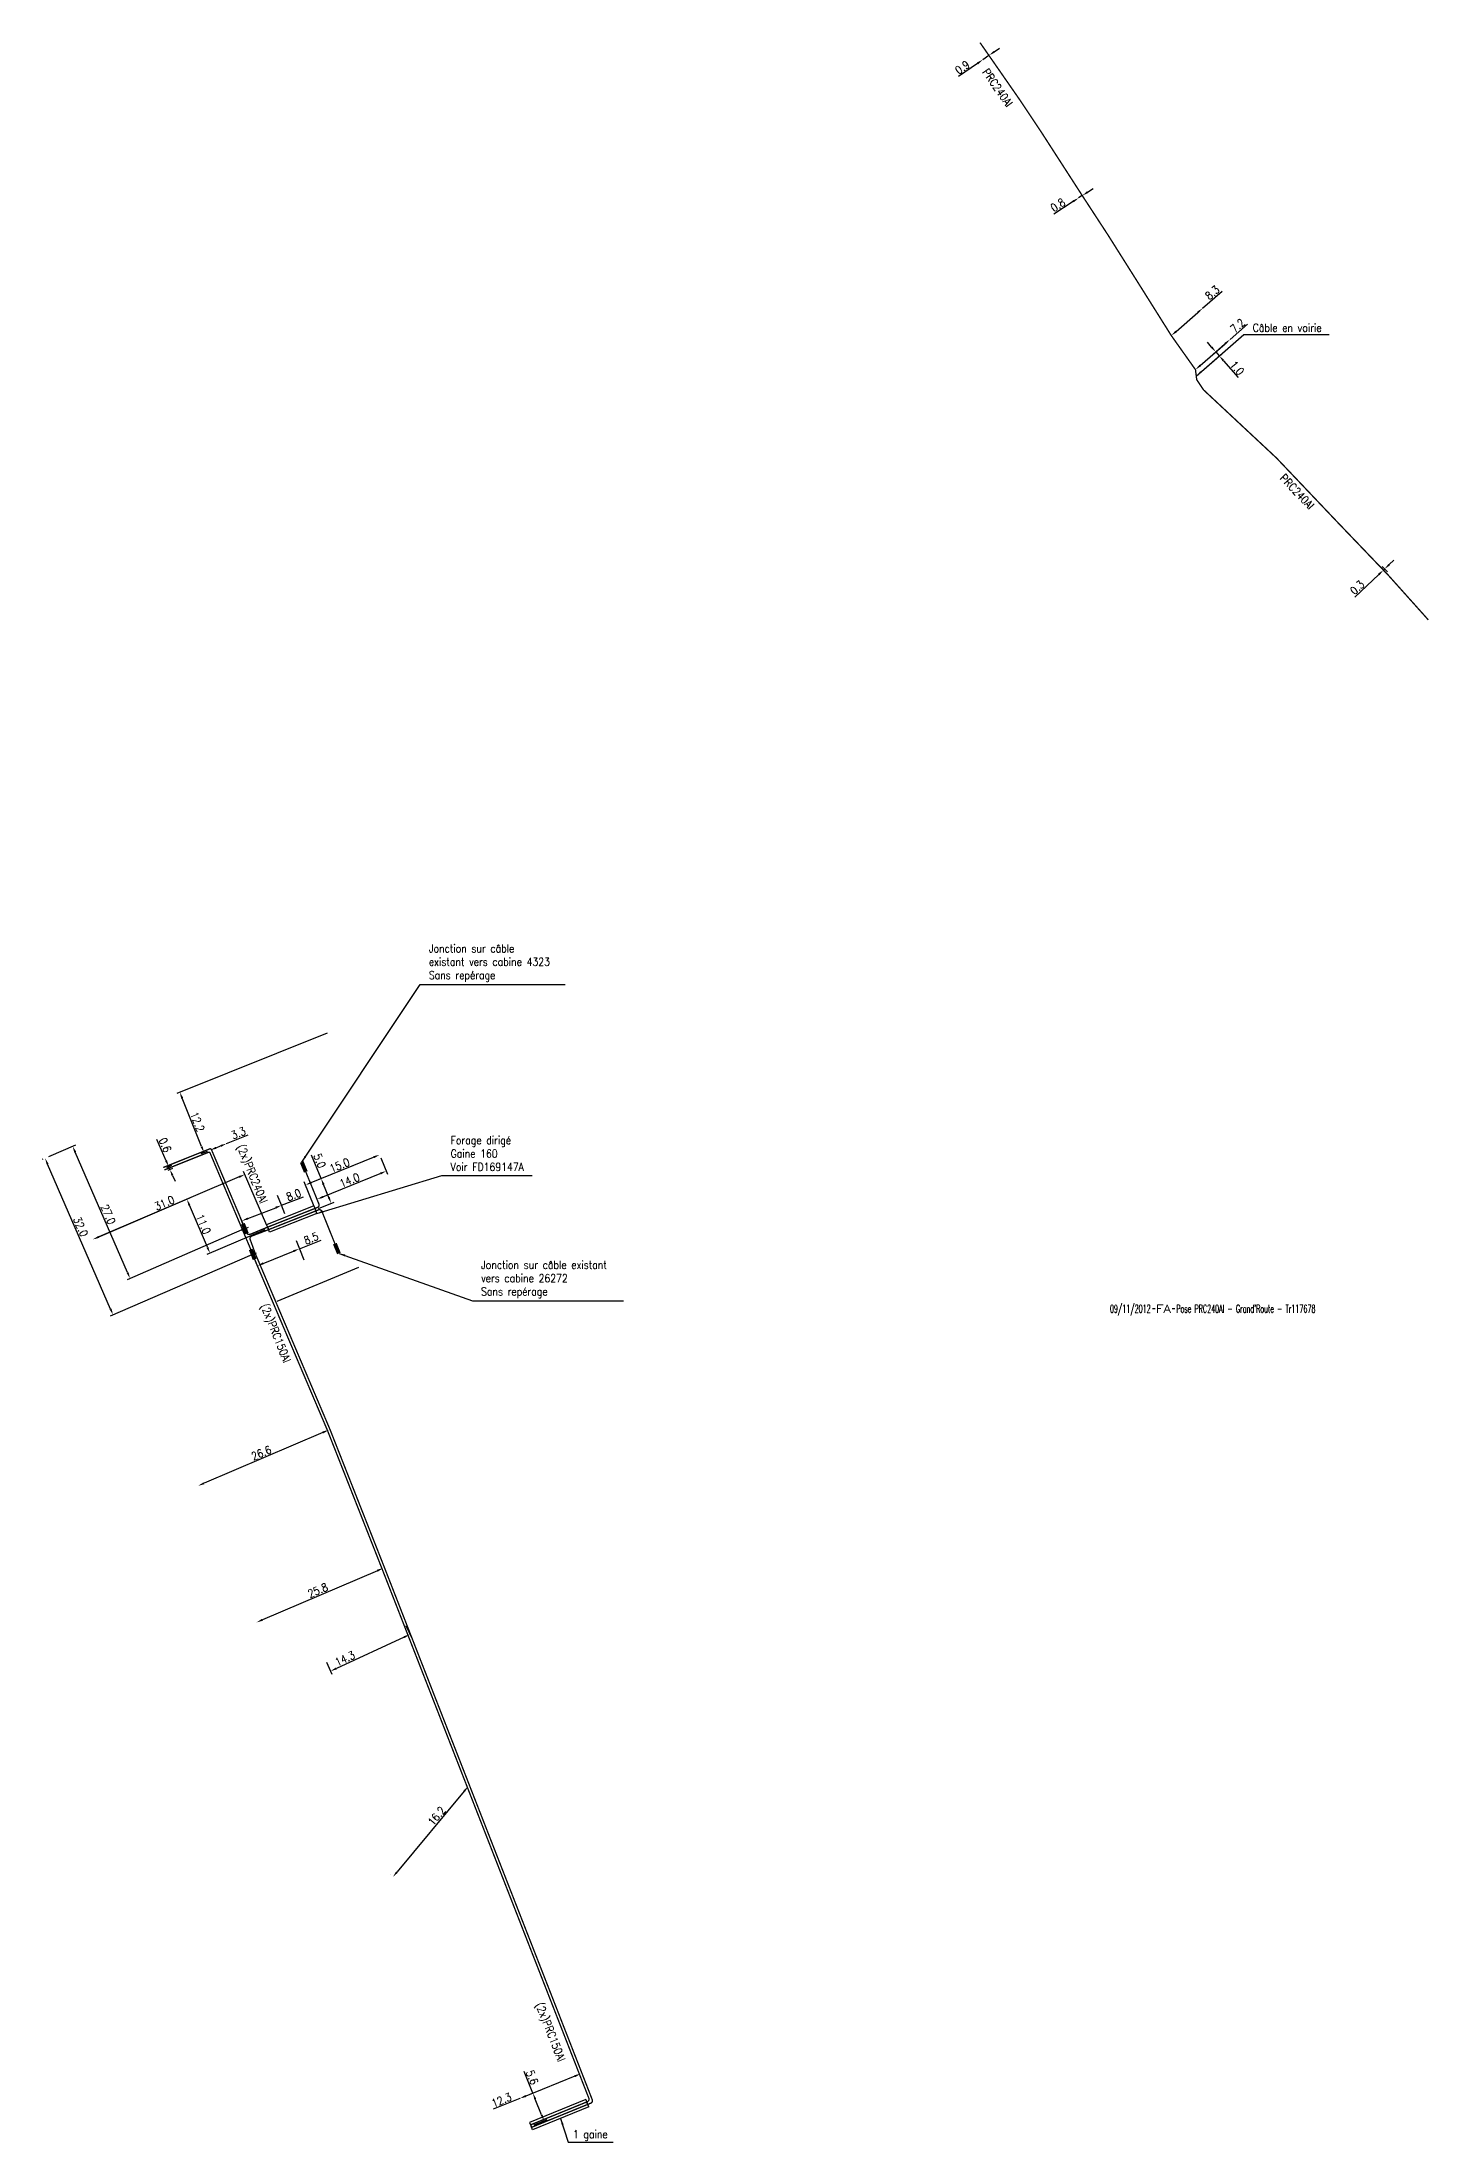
# Model space of a CAD drawing. Header units: millimetres. Extents: x 169000 to 170000, y 147209 to 148000.
# Drawn here: x 169740.3 to 170000.1, y 147606.5 to 148000.1 of the extents above; entities that cross this region are included whole.
import ezdxf
from ezdxf.enums import TextEntityAlignment as Align

# ---------------------------------------------------------------- set-up
doc = ezdxf.new("R2010")
doc.units = ezdxf.units.MM
doc.header["$PDMODE"] = 34
doc.linetypes.add('CENTER', pattern=[50.8, 31.75, -6.35, 6.35, -6.35])
doc.layers.get('0').update_dxf_attribs({"linetype": 'CONTINUOUS'})
doc.layers.get('Defpoints').update_dxf_attribs({"linetype": 'CONTINUOUS'})
for name, color, linetype in [('M_120', 5, 'M_ST_13'), ('M_300', 7, 'CONTINUOUS'), ('M_400', 7, 'CONTINUOUS')]:
    doc.layers.add(name, color=color, linetype=linetype)
doc.styles.get("Standard").update_dxf_attribs({"font": 'romans.shx', "width": 0.85})
doc.linetypes.add('M_ST_13', pattern='A,5,-0.3,["oo",Standard,S=1.5,R=0,X=0,Y=-0.5],-3', length=8.3)
doc.dimstyles.get("Standard").update_dxf_attribs({"dimtxt": 1.5, "dimasz": 1.2, "dimexe": 0.625, "dimexo": 0.625, "dimgap": 0.25, "dimtad": 1, "dimdec": 1, "dimzin": 0, "dimdsep": 46, "dimtxsty": 'Standard', "dimcen": -0.5, "dimadec": 0, "dimazin": 0, "dimtfac": 1, "dimtdec": 1, "dimtmove": 0, "dimatfit": 3, "dimfxl": 1, "dimtolj": 1, "dimtzin": 0, "dimarcsym": 0})

# ---------------------------------------------------------------- blocks, each defined once
blk = doc.blocks.new('*D12')
at = {"layer": 'Defpoints', "color": 0, "linetype": 'Continuous', "ltscale": 0.05}
for p in [(169916.54, 147996.81), (169916.54, 147996.81), (169917.69, 147997.61)]:
    blk.add_point(p, dxfattribs=at)
at = {"layer": 'M_120', "color": 0, "linetype": 'Continuous', "lineweight": -2, "ltscale": 0.05}
for p, q in [((169918.67, 147998.3), (169919.65, 147998.98)), ((169915.56, 147996.12), (169912.02, 147993.65)), ((169917.69, 147997.61), (169916.54, 147996.81))]:
    blk.add_line(p, q, dxfattribs=at)
at = {"layer": 'M_120', "color": 0, "linetype": 'Continuous', "ltscale": 0.05}
for points in [[(169915.44, 147996.28), (169915.67, 147995.95), (169916.54, 147996.81)], [(169918.55, 147998.46), (169918.78, 147998.13), (169917.69, 147997.61)]]:
    blk.add_solid(points, dxfattribs=at)
at = {"layer": 'M_120', "color": 0, "linetype": 'Continuous', "ltscale": 0.05, "insert": (169912.72, 147995.36), "char_height": 1.5, "attachment_point": 5, "rotation": 34.9779}
blk.add_mtext('\\A1;0.9', dxfattribs=at)
blk = doc.blocks.new('*D13')
at = {"layer": 'Defpoints', "color": 0, "linetype": 'Continuous'}
for p in [(169934.5, 147970.9), (169934.5, 147970.9), (169935.18, 147971.33)]:
    blk.add_point(p, dxfattribs=at)
at = {"layer": 'M_120', "color": 0, "linetype": 'Continuous', "lineweight": -2}
for p, q in [((169936.18, 147971.99), (169937.19, 147972.64)), ((169933.5, 147970.25), (169929.83, 147967.87)), ((169935.18, 147971.33), (169934.5, 147970.9))]:
    blk.add_line(p, q, dxfattribs=at)
at = {"layer": 'M_120', "color": 0, "linetype": 'Continuous'}
for points in [[(169936.07, 147972.15), (169936.29, 147971.82), (169935.18, 147971.33)], [(169933.39, 147970.42), (169933.61, 147970.08), (169934.5, 147970.9)]]:
    blk.add_solid(points, dxfattribs=at)
at = {"layer": 'M_120', "color": 0, "linetype": 'Continuous', "insert": (169930.62, 147969.57), "char_height": 1.5, "attachment_point": 5, "rotation": 32.9131}
blk.add_mtext('\\A1;0.8', dxfattribs=at)
blk = doc.blocks.new('*D14')
at = {"layer": 'Defpoints', "color": 0, "linetype": 'Continuous'}
for p in [(169962.86, 147944.37), (169962.86, 147944.37), (169956.38, 147938.71)]:
    blk.add_point(p, dxfattribs=at)
at = {"layer": 'M_120', "color": 0, "linetype": 'Continuous', "lineweight": -2}
for p, q in [((169962.86, 147944.37), (169966.15, 147947.25)), ((169963.27, 147943.9), (169963.27, 147943.9)), ((169957.28, 147939.5), (169961.95, 147943.58))]:
    blk.add_line(p, q, dxfattribs=at)
at = {"layer": 'M_120', "color": 0, "linetype": 'Continuous'}
for points in [[(169961.82, 147943.73), (169962.08, 147943.43), (169962.86, 147944.37)], [(169957.15, 147939.65), (169957.42, 147939.35), (169956.38, 147938.71)]]:
    blk.add_solid(points, dxfattribs=at)
at = {"layer": 'M_120', "color": 0, "linetype": 'Continuous', "insert": (169964.29, 147946.95), "char_height": 1.5, "attachment_point": 5, "rotation": 41.1675}
blk.add_mtext('\\A1;7.2', dxfattribs=at)
blk = doc.blocks.new('*D15')
at = {"layer": 'Defpoints', "color": 0, "linetype": 'Continuous'}
for p in [(169957.73, 147950.23), (169957.73, 147950.23), (169951.86, 147945.09)]:
    blk.add_point(p, dxfattribs=at)
at = {"layer": 'M_120', "color": 0, "linetype": 'Continuous', "lineweight": -2}
for p, q in [((169957.73, 147950.23), (169961.4, 147953.43)), ((169952.77, 147945.88), (169956.83, 147949.44))]:
    blk.add_line(p, q, dxfattribs=at)
at = {"layer": 'M_120', "color": 0, "linetype": 'Continuous'}
for points in [[(169956.7, 147949.59), (169956.96, 147949.29), (169957.73, 147950.23)], [(169952.63, 147946.03), (169952.9, 147945.73), (169951.86, 147945.09)]]:
    blk.add_solid(points, dxfattribs=at)
at = {"layer": 'M_120', "color": 0, "linetype": 'Continuous', "insert": (169959.55, 147953.14), "char_height": 1.5, "attachment_point": 5, "rotation": 41.1675}
blk.add_mtext('\\A1;8.3', dxfattribs=at)
blk = doc.blocks.new('*D16')
at = {"layer": 'Defpoints', "color": 0, "linetype": 'Continuous'}
for p in [(169962.86, 147944.37), (169960.19, 147942.04), (169956.53, 147937.51)]:
    blk.add_point(p, dxfattribs=at)
at = {"layer": 'M_120', "color": 0, "linetype": 'Continuous', "lineweight": -2}
for p, q in [((169959.4, 147942.94), (169958.61, 147943.85)), ((169962.39, 147943.96), (169959.72, 147941.63)), ((169957, 147937.92), (169961.32, 147941.7)), ((169960.19, 147942.04), (169960.85, 147941.29)), ((169961.64, 147940.38), (169964.4, 147937.23))]:
    blk.add_line(p, q, dxfattribs=at)
at = {"layer": 'M_120', "color": 0, "linetype": 'Continuous'}
for points in [[(169959.55, 147943.07), (169959.25, 147942.81), (169960.19, 147942.04)], [(169961.79, 147940.52), (169961.49, 147940.25), (169960.85, 147941.29)]]:
    blk.add_solid(points, dxfattribs=at)
at = {"layer": 'M_120', "color": 0, "linetype": 'Continuous', "insert": (169964.17, 147939.01), "char_height": 1.5, "attachment_point": 5, "rotation": 311.1675}
blk.add_mtext('\\A1;1.0', dxfattribs=at)
blk = doc.blocks.new('*D17')
at = {"layer": 'Defpoints', "color": 0, "linetype": 'Continuous'}
for p in [(169991.81, 147901.35), (169992.55, 147900.13), (169992.77, 147900.34)]:
    blk.add_point(p, dxfattribs=at)
at = {"layer": 'M_120', "color": 0, "linetype": 'Continuous', "lineweight": -2}
for p, q in [((169992.12, 147900.59), (169991.17, 147901.6)), ((169992.34, 147900.8), (169991.38, 147901.8)), ((169991.81, 147901.35), (169991.6, 147901.14)), ((169992.69, 147902.17), (169993.56, 147903)), ((169990.72, 147900.32), (169986.21, 147896.06))]:
    blk.add_line(p, q, dxfattribs=at)
at = {"layer": 'M_120', "color": 0, "linetype": 'Continuous'}
for points in [[(169990.59, 147900.47), (169990.86, 147900.17), (169991.6, 147901.14)], [(169992.55, 147902.32), (169992.82, 147902.03), (169991.81, 147901.35)]]:
    blk.add_solid(points, dxfattribs=at)
at = {"layer": 'M_120', "color": 0, "linetype": 'Continuous', "insert": (169986.68, 147897.88), "char_height": 1.5, "attachment_point": 5, "rotation": 43.3629}
blk.add_mtext('\\A1;0.3', dxfattribs=at)
blk = doc.blocks.new('*D18')
at = {"layer": 'Defpoints', "color": 0, "linetype": 'Continuous'}
for p in [(169749.83, 147775.67), (169749.83, 147775.67), (169782.66, 147777.74)]:
    blk.add_point(p, dxfattribs=at)
at = {"layer": 'M_400', "color": 0, "linetype": 'Continuous', "lineweight": -2}
for p, q in [((169777.23, 147787.39), (169750.93, 147776.14)), ((169782.41, 147778.32), (169778.09, 147788.43))]:
    blk.add_line(p, q, dxfattribs=at)
at = {"layer": 'M_400', "color": 0, "linetype": 'Continuous'}
for points in [[(169777.15, 147787.57), (169777.31, 147787.2), (169778.33, 147787.86)], [(169750.85, 147776.33), (169751.01, 147775.96), (169749.83, 147775.67)]]:
    blk.add_solid(points, dxfattribs=at)
at = {"layer": 'M_400', "color": 0, "linetype": 'Continuous', "insert": (169763.25, 147782.5), "char_height": 1.5, "attachment_point": 5, "rotation": 23.1504}
blk.add_mtext('\\A1;31.0', dxfattribs=at)
blk = doc.blocks.new('*D19')
at = {"layer": 'Defpoints', "color": 0, "linetype": 'Continuous'}
for p in [(169767.46, 147783.21), (169749.83, 147775.67), (169782.66, 147777.74)]:
    blk.add_point(p, dxfattribs=at)
at = {"layer": 'M_400', "color": 0, "linetype": 'Continuous', "lineweight": -2}
for p, q in [((169750.4, 147775.92), (169768.03, 147783.45)), ((169771.31, 147774.2), (169767.93, 147782.1)), ((169782.08, 147777.5), (169771.21, 147772.85))]:
    blk.add_line(p, q, dxfattribs=at)
at = {"layer": 'M_400', "color": 0, "linetype": 'Continuous'}
for points in [[(169768.11, 147782.18), (169767.74, 147782.03), (169767.46, 147783.21)], [(169771.49, 147774.28), (169771.12, 147774.12), (169771.78, 147773.09)]]:
    blk.add_solid(points, dxfattribs=at)
at = {"layer": 'M_400', "color": 0, "linetype": 'Continuous', "insert": (169770.54, 147778.54), "char_height": 1.5, "attachment_point": 5, "rotation": 293.1504}
blk.add_mtext('\\A1;11.0', dxfattribs=at)
blk = doc.blocks.new('*D20')
at = {"layer": 'Defpoints', "color": 0, "linetype": 'Continuous'}
for p in [(169803.54, 147791.54), (169803.54, 147791.54), (169791.54, 147781.25)]:
    blk.add_point(p, dxfattribs=at)
at = {"layer": 'M_400', "color": 0, "linetype": 'Continuous', "lineweight": -2}
for p, q in [((169790.76, 147786.34), (169802.43, 147791.09)), ((169791.3, 147781.83), (169789.42, 147786.46))]:
    blk.add_line(p, q, dxfattribs=at)
at = {"layer": 'M_400', "color": 0, "linetype": 'Continuous'}
for points in [[(169802.36, 147791.27), (169802.51, 147790.9), (169803.54, 147791.54)], [(169790.69, 147786.52), (169790.84, 147786.15), (169789.65, 147785.88)]]:
    blk.add_solid(points, dxfattribs=at)
at = {"layer": 'M_400', "color": 0, "linetype": 'Continuous', "insert": (169796.06, 147789.57), "char_height": 1.5, "attachment_point": 5, "rotation": 22.1548}
blk.add_mtext('\\A1;15.0', dxfattribs=at)
blk = doc.blocks.new('*D21')
at = {"layer": 'Defpoints', "color": 0, "linetype": 'Continuous'}
for p in [(169803.54, 147791.54), (169792.6, 147787.08), (169791.54, 147781.25)]:
    blk.add_point(p, dxfattribs=at)
at = {"layer": 'M_400', "color": 0, "linetype": 'Continuous', "lineweight": -2}
for p, q in [((169792.6, 147787.08), (169790.8, 147791.5)), ((169802.97, 147791.31), (169792.02, 147786.85)), ((169792.12, 147781.49), (169795.06, 147782.69)), ((169794.03, 147783.56), (169793.05, 147785.97))]:
    blk.add_line(p, q, dxfattribs=at)
at = {"layer": 'M_400', "color": 0, "linetype": 'Continuous'}
for points in [[(169793.24, 147786.05), (169792.86, 147785.9), (169792.6, 147787.08)], [(169794.22, 147783.64), (169793.85, 147783.49), (169794.48, 147782.45)]]:
    blk.add_solid(points, dxfattribs=at)
at = {"layer": 'M_400', "color": 0, "linetype": 'Continuous', "insert": (169792.32, 147790.41), "char_height": 1.5, "attachment_point": 5, "rotation": 292.1548}
blk.add_mtext('\\A1;5.0', dxfattribs=at)
blk = doc.blocks.new('*D22')
at = {"layer": 'Defpoints', "color": 0, "linetype": 'Continuous'}
for p in [(169803.54, 147791.54), (169804.79, 147788.48), (169792.47, 147781.63)]:
    blk.add_point(p, dxfattribs=at)
at = {"layer": 'M_120', "color": 0, "linetype": 'Continuous', "lineweight": -2}
for p, q in [((169803.78, 147790.96), (169805.03, 147787.9)), ((169792.94, 147783.65), (169803.68, 147788.02)), ((169792.23, 147782.21), (169791.59, 147783.78))]:
    blk.add_line(p, q, dxfattribs=at)
at = {"layer": 'M_120', "color": 0, "linetype": 'Continuous'}
for points in [[(169803.61, 147788.21), (169803.76, 147787.84), (169804.79, 147788.48)], [(169792.86, 147783.84), (169793.02, 147783.47), (169791.83, 147783.2)]]:
    blk.add_solid(points, dxfattribs=at)
at = {"layer": 'M_120', "color": 0, "linetype": 'Continuous', "insert": (169797.93, 147786.76), "char_height": 1.5, "attachment_point": 5, "rotation": 22.1548}
blk.add_mtext('\\A1;14.0', dxfattribs=at)
blk = doc.blocks.new('*D23')
at = {"layer": 'Defpoints', "color": 0, "linetype": 'Continuous'}
for p in [(169804.23, 147714.06), (169780.51, 147703.91), (169780.51, 147703.91)]:
    blk.add_point(p, dxfattribs=at)
at = {"layer": 'M_120', "color": 0, "linetype": 'Continuous', "lineweight": -2}
blk.add_line((169803.13, 147713.59), (169781.61, 147704.39), dxfattribs=at)
at = {"layer": 'M_120', "color": 0, "linetype": 'Continuous'}
for points in [[(169803.05, 147713.77), (169803.21, 147713.4), (169804.23, 147714.06)], [(169781.53, 147704.57), (169781.69, 147704.2), (169780.51, 147703.91)]]:
    blk.add_solid(points, dxfattribs=at)
at = {"layer": 'M_120', "color": 0, "linetype": 'Continuous', "insert": (169791.98, 147709.9), "char_height": 1.5, "attachment_point": 5, "rotation": 23.1497}
blk.add_mtext('\\A1;25.8', dxfattribs=at)
blk = doc.blocks.new('*D24')
at = {"layer": 'Defpoints', "color": 0, "linetype": 'Continuous'}
for p in [(169794.03, 147739.96), (169769.57, 147729.51), (169769.57, 147729.51)]:
    blk.add_point(p, dxfattribs=at)
at = {"layer": 'M_120', "color": 0, "linetype": 'Continuous', "lineweight": -2}
blk.add_line((169792.92, 147739.49), (169770.67, 147729.98), dxfattribs=at)
at = {"layer": 'M_120', "color": 0, "linetype": 'Continuous'}
for points in [[(169792.84, 147739.68), (169793, 147739.31), (169794.03, 147739.96)], [(169770.59, 147730.16), (169770.75, 147729.79), (169769.57, 147729.51)]]:
    blk.add_solid(points, dxfattribs=at)
at = {"layer": 'M_120', "color": 0, "linetype": 'Continuous', "insert": (169781.4, 147735.65), "char_height": 1.5, "attachment_point": 5, "rotation": 23.1497}
blk.add_mtext('\\A1;26.6', dxfattribs=at)
blk = doc.blocks.new('*D25')
at = {"layer": 'Defpoints', "color": 0, "linetype": 'Continuous'}
for p in [(169808.2, 147703.89), (169793.32, 147697.02), (169794.37, 147694.76)]:
    blk.add_point(p, dxfattribs=at)
at = {"layer": 'M_120', "color": 0, "linetype": 'Continuous', "lineweight": -2}
for p, q in [((169808.15, 147701.13), (169795.46, 147695.26)), ((169808.46, 147703.33), (169809.51, 147701.07)), ((169793.59, 147696.45), (169794.63, 147694.19))]:
    blk.add_line(p, q, dxfattribs=at)
at = {"layer": 'M_120', "color": 0, "linetype": 'Continuous'}
for points in [[(169808.07, 147701.31), (169808.24, 147700.95), (169809.24, 147701.64)], [(169795.37, 147695.44), (169795.54, 147695.08), (169794.37, 147694.76)]]:
    blk.add_solid(points, dxfattribs=at)
at = {"layer": 'M_120', "color": 0, "linetype": 'Continuous', "insert": (169797.07, 147697.11), "char_height": 1.5, "attachment_point": 5, "rotation": 24.8116}
blk.add_mtext('\\A1;14.3', dxfattribs=at)
blk = doc.blocks.new('*D26')
at = {"layer": 'Defpoints', "color": 0, "linetype": 'Continuous'}
for p in [(169820.18, 147673.2), (169806.05, 147656.19), (169806.05, 147656.19)]:
    blk.add_point(p, dxfattribs=at)
at = {"layer": 'M_120', "color": 0, "linetype": 'Continuous', "lineweight": -2}
for p, q in [((169819.41, 147672.27), (169806.82, 147657.11)), ((169805.57, 147656.59), (169805.57, 147656.59))]:
    blk.add_line(p, q, dxfattribs=at)
at = {"layer": 'M_120', "color": 0, "linetype": 'Continuous'}
for points in [[(169819.26, 147672.4), (169819.57, 147672.15), (169820.18, 147673.2)], [(169806.66, 147657.24), (169806.97, 147656.98), (169806.05, 147656.19)]]:
    blk.add_solid(points, dxfattribs=at)
at = {"layer": 'M_120', "color": 0, "linetype": 'Continuous', "insert": (169814.24, 147667.6), "char_height": 1.5, "attachment_point": 5, "rotation": 50.2813}
blk.add_mtext('\\A1;16.2', dxfattribs=at)
blk = doc.blocks.new('*D27')
at = {"layer": 'Defpoints', "color": 0, "linetype": 'Continuous'}
for p in [(169841.22, 147619.29), (169829.82, 147614.67), (169829.82, 147614.67)]:
    blk.add_point(p, dxfattribs=at)
at = {"layer": 'M_120', "color": 0, "linetype": 'Continuous', "lineweight": -2}
for p, q in [((169840.11, 147618.84), (169830.94, 147615.12)), ((169829.82, 147614.67), (169824.81, 147612.64))]:
    blk.add_line(p, q, dxfattribs=at)
at = {"layer": 'M_120', "color": 0, "linetype": 'Continuous'}
for points in [[(169840.04, 147619.02), (169840.19, 147618.65), (169841.22, 147619.29)], [(169830.86, 147615.31), (169831.01, 147614.93), (169829.82, 147614.67)]]:
    blk.add_solid(points, dxfattribs=at)
at = {"layer": 'M_120', "color": 0, "linetype": 'Continuous', "insert": (169826.39, 147614.36), "char_height": 1.5, "attachment_point": 5, "rotation": 22.0461}
blk.add_mtext('\\A1;12.3', dxfattribs=at)
blk = doc.blocks.new('*D28')
at = {"layer": 'Defpoints', "color": 0, "linetype": 'Continuous'}
for p in [(169829.82, 147614.67), (169832.26, 147615.66), (169831.93, 147609.48)]:
    blk.add_point(p, dxfattribs=at)
at = {"layer": 'M_120', "color": 0, "linetype": 'Continuous', "lineweight": -2}
for p, q in [((169832.26, 147615.66), (169830.62, 147619.71)), ((169830.4, 147614.9), (169832.84, 147615.89)), ((169833.91, 147611.58), (169832.71, 147614.54)), ((169832.5, 147609.71), (169834.94, 147610.7))]:
    blk.add_line(p, q, dxfattribs=at)
at = {"layer": 'M_120', "color": 0, "linetype": 'Continuous'}
for points in [[(169832.9, 147614.62), (169832.53, 147614.47), (169832.26, 147615.66)], [(169834.1, 147611.65), (169833.73, 147611.5), (169834.36, 147610.47)]]:
    blk.add_solid(points, dxfattribs=at)
at = {"layer": 'M_120', "color": 0, "linetype": 'Continuous', "insert": (169832.14, 147618.61), "char_height": 1.5, "attachment_point": 5, "rotation": 292.0461}
blk.add_mtext('\\A1;5.6', dxfattribs=at)
blk = doc.blocks.new('M_300_03')
at = {"color": 0, "linetype": 'Continuous'}
blk.add_solid([(-1, 0.375), (-1, -0.375), (1, 0.375), (1, -0.375)], dxfattribs=at)
at = {"color": 0, "linetype": 'Continuous', "width": 0.75, "flags": 3}
for tag, p in [('DEF_COUP', (0, -7.5)), ('DEF_LEG', (0, -5)), ('DEF_TYPE', (0, -10))]:
    blk.add_attdef(tag, text='', height=1.2, dxfattribs=at).set_placement(p, align=Align.MIDDLE)
blk = doc.blocks.new('*D30')
at = {"layer": 'Defpoints', "color": 0, "linetype": 'Continuous'}
for p in [(169794.33, 147814.57), (169766.12, 147803.28), (169771.83, 147792.42)]:
    blk.add_point(p, dxfattribs=at)
at = {"layer": 'M_120', "color": 0, "linetype": 'Continuous', "lineweight": -2}
for p, q in [((169793.75, 147814.33), (169765.54, 147803.05)), ((169770.21, 147793.07), (169766.57, 147802.16)), ((169771.25, 147792.19), (169770.08, 147791.72))]:
    blk.add_line(p, q, dxfattribs=at)
at = {"layer": 'M_120', "color": 0, "linetype": 'Continuous'}
for points in [[(169766.76, 147802.24), (169766.38, 147802.09), (169766.12, 147803.28)], [(169770.4, 147793.14), (169770.03, 147792.99), (169770.66, 147791.95)]]:
    blk.add_solid(points, dxfattribs=at)
at = {"layer": 'M_120', "color": 0, "linetype": 'Continuous', "insert": (169769.42, 147797.73), "char_height": 1.5, "attachment_point": 5, "rotation": 291.8118}
blk.add_mtext('\\A1;12.2', dxfattribs=at)
blk = doc.blocks.new('*D31')
at = {"layer": 'Defpoints', "color": 0, "linetype": 'Continuous'}
for p in [(169771.83, 147792.42), (169774.89, 147793.64), (169774.89, 147793.64)]:
    blk.add_point(p, dxfattribs=at)
at = {"layer": 'M_120', "color": 0, "linetype": 'Continuous', "lineweight": -2}
for p, q in [((169774.89, 147793.64), (169778.95, 147795.27)), ((169772.94, 147792.86), (169773.78, 147793.2))]:
    blk.add_line(p, q, dxfattribs=at)
at = {"layer": 'M_120', "color": 0, "linetype": 'Continuous'}
for points in [[(169772.87, 147793.05), (169773.01, 147792.68), (169771.83, 147792.42)], [(169773.7, 147793.38), (169773.85, 147793.01), (169774.89, 147793.64)]]:
    blk.add_solid(points, dxfattribs=at)
at = {"layer": 'M_120', "color": 0, "linetype": 'Continuous', "insert": (169777.1, 147795.61), "char_height": 1.5, "attachment_point": 5, "rotation": 21.8118}
blk.add_mtext('\\A1;3.3', dxfattribs=at)
blk = doc.blocks.new('*D32')
at = {"layer": 'Defpoints', "color": 0, "linetype": 'Continuous'}
for p in [(169763.13, 147788.93), (169763.36, 147788.38), (169764.28, 147788.78)]:
    blk.add_point(p, dxfattribs=at)
at = {"layer": 'M_120', "color": 0, "linetype": 'Continuous', "lineweight": -2}
for p, q in [((169763.56, 147790.43), (169761.82, 147794.44)), ((169763.7, 147789.18), (169764.61, 147789.58)), ((169763.94, 147788.63), (169764.85, 147789.03)), ((169764.28, 147788.78), (169764.04, 147789.33)), ((169764.75, 147787.68), (169765.23, 147786.58))]:
    blk.add_line(p, q, dxfattribs=at)
at = {"layer": 'M_120', "color": 0, "linetype": 'Continuous'}
for points in [[(169763.74, 147790.51), (169763.38, 147790.35), (169764.04, 147789.33)], [(169764.94, 147787.76), (169764.57, 147787.6), (169764.28, 147788.78)]]:
    blk.add_solid(points, dxfattribs=at)
at = {"layer": 'M_120', "color": 0, "linetype": 'Continuous', "insert": (169763.37, 147793.38), "char_height": 1.5, "attachment_point": 5, "rotation": 293.4586}
blk.add_mtext('\\A1;0.6', dxfattribs=at)
blk = doc.blocks.new('*D34')
at = {"layer": 'Defpoints', "color": 0, "linetype": 'Continuous'}
for p in [(169741.05, 147790.96), (169746.06, 147793.13), (169778.32, 147777.7)]:
    blk.add_point(p, dxfattribs=at)
at = {"layer": 'M_300', "color": 0, "linetype": 'Continuous', "lineweight": -2}
for p, q in [((169741.62, 147791.21), (169746.64, 147793.38)), ((169756.34, 147769.46), (169746.54, 147792.03)), ((169777.75, 147777.45), (169756.24, 147768.12))]:
    blk.add_line(p, q, dxfattribs=at)
at = {"layer": 'M_300', "color": 0, "linetype": 'Continuous'}
for points in [[(169746.73, 147792.11), (169746.36, 147791.95), (169746.06, 147793.13)], [(169756.52, 147769.54), (169756.15, 147769.39), (169756.81, 147768.36)]]:
    blk.add_solid(points, dxfattribs=at)
at = {"layer": 'M_300', "color": 0, "linetype": 'Continuous', "insert": (169752.7, 147780.36), "char_height": 1.5, "attachment_point": 5, "rotation": 293.4589}
blk.add_mtext('\\A1;27.0', dxfattribs=at)
blk = doc.blocks.new('*D35')
at = {"layer": 'Defpoints', "color": 0, "linetype": 'Continuous'}
for p in [(169785.2, 147782.07), (169785.2, 147782.07), (169778.32, 147777.7)]:
    blk.add_point(p, dxfattribs=at)
at = {"layer": 'M_300', "color": 0, "linetype": 'Continuous', "lineweight": -2}
for p, q in [((169785.2, 147782.07), (169789.31, 147783.67)), ((169778.09, 147778.28), (169777.52, 147779.74)), ((169778.87, 147779.6), (169784.09, 147781.63))]:
    blk.add_line(p, q, dxfattribs=at)
at = {"layer": 'M_300', "color": 0, "linetype": 'Continuous'}
for points in [[(169778.8, 147779.78), (169778.94, 147779.41), (169777.75, 147779.16)], [(169784.01, 147781.82), (169784.16, 147781.45), (169785.2, 147782.07)]]:
    blk.add_solid(points, dxfattribs=at)
at = {"layer": 'M_300', "color": 0, "linetype": 'Continuous', "insert": (169787.47, 147784.03), "char_height": 1.5, "attachment_point": 5, "rotation": 21.3301}
blk.add_mtext('\\A1;8.0', dxfattribs=at)
blk = doc.blocks.new('*D36')
at = {"layer": 'Defpoints', "color": 0, "linetype": 'Continuous'}
for p in [(169779.78, 147772.88), (169788.53, 147773.92), (169788.53, 147773.92)]:
    blk.add_point(p, dxfattribs=at)
at = {"layer": 'M_300', "color": 0, "linetype": 'Continuous', "lineweight": -2}
for p, q in [((169788.53, 147773.92), (169792.58, 147775.56)), ((169780.01, 147772.3), (169780.88, 147770.16)), ((169781.76, 147771.19), (169787.41, 147773.47))]:
    blk.add_line(p, q, dxfattribs=at)
at = {"layer": 'M_300', "color": 0, "linetype": 'Continuous'}
for points in [[(169781.68, 147771.37), (169781.83, 147771), (169780.65, 147770.74)], [(169787.34, 147773.66), (169787.49, 147773.29), (169788.53, 147773.92)]]:
    blk.add_solid(points, dxfattribs=at)
at = {"layer": 'M_300', "color": 0, "linetype": 'Continuous', "insert": (169790.73, 147775.89), "char_height": 1.5, "attachment_point": 5, "rotation": 22.0174}
blk.add_mtext('\\A1;8.5', dxfattribs=at)
blk = doc.blocks.new('M_300_04')
at = {"color": 0, "linetype": 'Continuous'}
blk.add_line((0, 0.75), (0, -0.75), dxfattribs=at)
blk.add_solid([(-1, 0.375), (-1, -0.375), (1, 0.375), (1, -0.375)], dxfattribs=at)
at = {"color": 0, "linetype": 'Continuous', "width": 0.75, "flags": 3}
for tag, p in [('DEF_COUP', (0, -7.5)), ('DEF_LEG', (0, -5)), ('DEF_TYPE', (0, -10))]:
    blk.add_attdef(tag, text='', height=1.2, dxfattribs=at).set_placement(p, align=Align.MIDDLE)
blk = doc.blocks.new('*D37')
at = {"layer": 'Defpoints', "color": 0, "linetype": 'Continuous'}
for p in [(169740.89, 147790.89), (169741.05, 147790.96), (169779.78, 147772.88)]:
    blk.add_point(p, dxfattribs=at)
at = {"layer": 'M_300', "color": 0, "linetype": 'Continuous', "lineweight": -2}
for p, q in [((169740.48, 147790.71), (169740.32, 147790.64)), ((169753.15, 147762.63), (169741.37, 147789.79)), ((169779.21, 147772.63), (169753.06, 147761.28))]:
    blk.add_line(p, q, dxfattribs=at)
at = {"layer": 'M_300', "color": 0, "linetype": 'Continuous'}
for points in [[(169741.55, 147789.87), (169741.19, 147789.71), (169740.89, 147790.89)], [(169753.34, 147762.71), (169752.97, 147762.55), (169753.63, 147761.53)]]:
    blk.add_solid(points, dxfattribs=at)
at = {"layer": 'M_300', "color": 0, "linetype": 'Continuous', "insert": (169747.55, 147778.06), "char_height": 1.5, "attachment_point": 5, "rotation": 293.4578}
blk.add_mtext('\\A1;32.0', dxfattribs=at)
blk = doc.blocks.new('GIS_MODF')
at = {"color": 0, "linetype": 'Continuous', "flags": 128}
for points in [[(-2.18, -0.01), (-1.68, -0.01)], [(1.52, -0.01), (2.02, -0.01)]]:
    blk.add_lwpolyline(points, dxfattribs=at)
at = {"color": 0, "linetype": 'Continuous', "width": 0.5}
blk.add_attdef('DATE', text='', height=1.5, dxfattribs=at).set_placement((-2.5, -0.8), align=Align.RIGHT)
at = {"color": 0, "linetype": 'Continuous', "width": 1.771291}
blk.add_attdef('USER', text='', height=1.5, dxfattribs=at).set_placement((-1.51, -0.8), (1.28, -0.8), align=Align.FIT)
at = {"color": 0, "linetype": 'Continuous', "width": 0.5}
blk.add_attdef('DESC', (2.29, -0.8), '', height=1.5, dxfattribs=at)

msp = doc.modelspace()

# ---------------------------------------------------------------- linework, layer by layer
at = {"flags": 128}
msp.add_lwpolyline([(169784.36, 147764.08), (169799.67, 147770.46)], dxfattribs=at)
at = {"layer": 'M_120', "flags": 128}
for points in [[(170000, 147891.81, 0.25, 0.25, 0), (169992.55, 147900.13, 0.25, 0.25, 0), (169983.08, 147910.02, 0.25, 0.25, 0), (169971.56, 147922.15, 0.25, 0.25, 0), (169957.95, 147934.87, 0.25, 0.25, -0.057604), (169957.87, 147934.96, 0.25, 0.25, 0), (169956.68, 147936.74, 0.25, 0.25, -0.116226), (169956.6, 147936.96, 0.25, 0.25, 0), (169956.53, 147937.51, 0.25, 0.25, 0), (169956.4, 147938.58, 0.25, 0.25, 0.123038), (169956.31, 147938.81, 0.25, 0.25, 0), (169951.86, 147945.09, 0.25, 0.25, 0), (169945.92, 147954.55, 0.25, 0.25, 0), (169940.04, 147963.88, 0.25, 0.25, 0), (169935.18, 147971.33, 0.25, 0.25, 0), (169927.41, 147983.38, 0.25, 0.25, 0), (169923.42, 147989.36, 0.25, 0.25, 0), (169917.69, 147997.61, 0.25, 0.25, 0), (169916.03, 148000, 0, 0, 0)], [(169795.55, 147773.97, 0.25, 0.25, 0), (169792.75, 147780.93, 0.25, 0.25, 0.41218), (169792.1, 147781.21, 0.25, 0.25, 0), (169782.75, 147777.51, 0.25, 0.25, 0), (169779.6, 147776.31, 0.25, 0.25, 0.418779), (169779.31, 147775.66, 0.25, 0.25, 0), (169780.25, 147773.06, 0.25, 0.25, 0), (169794.26, 147740.06, 0.25, 0.25, 0), (169804.47, 147714.15, 0.25, 0.25, 0), (169808.43, 147703.99, 0.25, 0.25, 0), (169820.41, 147673.29, 0.25, 0.25, 0), (169841.46, 147619.38, 0.25, 0.25, 0), (169843.39, 147614.42, 0.25, 0.25, -0.409659), (169843.11, 147613.78, 0.25, 0.25, 0), (169832.02, 147609.25, 0, 0, 0)], [(169780.14, 147771.94, 0.25, 0.25, 0), (169793.79, 147739.87, 0.25, 0.25, 0), (169804, 147713.97, 0.25, 0.25, 0), (169807.97, 147703.8, 0.25, 0.25, 0), (169819.95, 147673.1, 0.25, 0.25, 0), (169840.99, 147619.2, 0.25, 0.25, 0), (169842.75, 147614.7, 0.25, 0.25, -0.409659), (169842.47, 147614.05, 0.25, 0.25, 0), (169831.83, 147609.71, 0, 0, 0)]]:
    msp.add_lwpolyline(points, format="xyseb", dxfattribs=at)
at = {"layer": 'M_120', "const_width": 0.25, "flags": 128}
for points in [[(169777.96, 147778.63), (169772.05, 147792.52, 0.397605), (169771.73, 147792.65), (169763.02, 147789.16)], [(169779.42, 147773.81), (169777.86, 147777.5), (169771.8, 147791.88, 0.397847), (169771.48, 147792.01), (169763.23, 147788.7)], [(169778.69, 147776.77), (169778.69, 147776.77, 0.259477), (169779.31, 147776.63), (169782.57, 147777.98), (169791.91, 147781.67, 0.417463), (169792.19, 147782.32), (169789.35, 147789.26)]]:
    msp.add_lwpolyline(points, format="xyb", dxfattribs=at)
msp.add_lwpolyline([(169779.7, 147776.82), (169779.7, 147776.82)], dxfattribs=at)
at = {"layer": 'M_300', "color": 7, "linetype": 'CENTER', "flags": 128}
for points in [[(169785.81, 147780.5), (169785.2, 147782.07), (169784.45, 147783.91)], [(169787.9, 147775.47), (169788.53, 147773.92), (169789.37, 147771.83)]]:
    msp.add_lwpolyline(points, dxfattribs=at)
at = {"layer": 'M_400', "color": 7, "linetype": 'CONTINUOUS'}
for p, q in [((169791.26, 147781.95), (169782.38, 147778.44)), ((169791.81, 147780.56), (169782.93, 147777.05)), ((169791.26, 147781.95), (169791.54, 147781.25)), ((169791.81, 147780.56), (169791.54, 147781.25)), ((169782.38, 147778.44), (169782.66, 147777.74)), ((169782.93, 147777.05), (169782.66, 147777.74)), ((169842.17, 147614.47), (169831.64, 147610.17)), ((169842.17, 147614.47), (169842.45, 147613.78)), ((169842.73, 147613.08), (169842.45, 147613.78)), ((169831.64, 147610.17), (169831.93, 147609.48)), ((169832.21, 147608.78), (169831.93, 147609.48)), ((169842.73, 147613.08), (169832.21, 147608.78))]:
    msp.add_line(p, q, dxfattribs=at)

# ---------------------------------------------------------------- block references
at = {"layer": 'M_120', "linetype": 'Continuous'}
ref = msp.add_blockref('GIS_MODF', (169950.5, 147762.75), dxfattribs=at)
ref.add_attrib('DATE', '09/11/2012', dxfattribs={"layer": '0', "color": 0, "linetype": 'Continuous', "height": 1.5, "width": 0.5}).set_placement((169948, 147761.95), align=Align.RIGHT)
ref.add_attrib('USER', 'FA', dxfattribs={"layer": '0', "color": 0, "linetype": 'Continuous', "height": 1.5, "width": 1.113383}).set_placement((169948.99, 147761.95), (169951.77, 147761.95), align=Align.FIT)
ref.add_attrib('DESC', "Pose PRC240Al - Grand'Route - Tr117678", (169952.79, 147761.95), dxfattribs={"layer": '0', "color": 0, "linetype": 'Continuous', "height": 1.5, "width": 0.5})
at = {"layer": 'M_300'}
for name, p, rotation in [('M_300_03', (169789.35, 147789.26), 292.1951109692032), ('M_300_04', (169778.32, 147777.7), 111.3300896987292), ('M_300_03', (169795.55, 147773.97), 292.1951109692031), ('M_300_04', (169779.78, 147772.88), 111.3300896987292)]:
    msp.add_blockref(name, p, dxfattribs=dict(at, rotation=rotation))

# ---------------------------------------------------------------- texts
at = {"layer": 'M_120', "linetype": 'Continuous', "ltscale": 0.05, "width": 0.85}
for rotation, p in [(304.8065, (169916.38, 147994.47)), (313.5321, (169972.07, 147918.28))]:
    msp.add_text('PRC240Al', height=1.5, rotation=rotation, dxfattribs=at).set_placement(p)
at = {"layer": 'M_120', "width": 0.85}
msp.add_text('(2x)PRC240Al', height=1.5, rotation=292.0665, dxfattribs=at).set_placement((169779.62, 147787.96), align=Align.MIDDLE)
at = {"layer": 'M_120', "linetype": 'Continuous', "width": 0.85}
for rotation, p in [(291.7002, (169781.26, 147763.28)), (291.3219, (169832.76, 147632.3))]:
    msp.add_text('(2x)PRC150Al', height=1.5, rotation=rotation, dxfattribs=at).set_placement(p)
at = {"layer": 'M_120', "linetype": 'Continuous', "insert": (169967.11, 147945.82), "char_height": 1.5, "attachment_point": 7}
msp.add_mtext('\\A1;Câble en voirie', dxfattribs=at)
at = {"layer": 'M_300', "linetype": 'Continuous', "char_height": 1.5, "attachment_point": 7}
for s, insert in [('\\A1;Jonction sur câble\\Pexistant vers cabine 4323\\PSans repérage', (169812.78, 147823.98)), ('\\A1;Jonction sur câble existant\\Pvers cabine 26272\\PSans repérage', (169822.57, 147764.67))]:
    msp.add_mtext(s, dxfattribs=dict(at, insert=insert))
at = {"layer": 'M_400', "linetype": 'Continuous', "char_height": 1.5}
for s, insert, attachment_point in [('\\A1;Forage dirigé\\PGaine 160\\PVoir FD169147A', (169816.87, 147788.52), 7), ('\\A1;1 gaine', (169839.77, 147608.71), 1)]:
    msp.add_mtext(s, dxfattribs=dict(at, insert=insert, attachment_point=attachment_point))

# ---------------------------------------------------------------- dimensions: what is measured, and where the dimension line sits
at = {"layer": 'M_120', "linetype": 'Continuous', "ltscale": 0.05}
dim = msp.add_linear_dim(base=(169916.54, 147996.81), p1=(169917.69, 147997.61), p2=(169916.54, 147996.81), angle=34.9779, text='0.9', dimstyle='Standard', dxfattribs=at)
dim.commit()
dim.dimension.update_dxf_attribs({"geometry": '*D12', "text_midpoint": (169913.3, 147994.54), "dimtype": 160})
at = {"layer": 'M_120', "linetype": 'Continuous'}
for base, p1, p2, angle, picture, middle in [((169934.5, 147970.9), (169935.18, 147971.33), (169934.5, 147970.9), 32.9131, '*D13', (169931.16, 147968.73)), ((169960.19, 147942.04), (169956.53, 147937.51), (169962.86, 147944.37), 311.1675, '*D16', (169963.41, 147938.35)), ((169991.81, 147901.35), (169992.55, 147900.13), (169992.77, 147900.34), 223.3629, '*D17', (169987.37, 147897.15)), ((169766.12, 147803.28), (169771.83, 147792.42), (169794.33, 147814.57), 291.8118, '*D30', (169768.49, 147797.36)), ((169764.28, 147788.78), (169763.13, 147788.93), (169763.36, 147788.38), 113.4586, '*D32', (169762.45, 147792.98)), ((169774.89, 147793.64), (169771.83, 147792.42), (169774.89, 147793.64), 201.8118, '*D31', (169777.48, 147794.68)), ((169804.79, 147788.48), (169792.47, 147781.63), (169803.54, 147791.54), 202.1548, '*D22', (169798.31, 147785.84)), ((169769.57, 147729.51), (169794.03, 147739.96), (169769.57, 147729.51), 23.1497, '*D24', (169781.8, 147734.74)), ((169780.51, 147703.91), (169804.23, 147714.06), (169780.51, 147703.91), 23.1497, '*D23', (169792.37, 147708.99)), ((169829.82, 147614.67), (169841.22, 147619.29), (169829.82, 147614.67), 22.0461, '*D27', (169826.76, 147613.43)), ((169832.26, 147615.66), (169831.93, 147609.48), (169829.82, 147614.67), 292.0461, '*D28', (169831.22, 147618.24))]:
    dim = msp.add_linear_dim(base=base, p1=p1, p2=p2, angle=angle, dimstyle='Standard', dxfattribs=at)
    dim.commit()
    dim.dimension.update_dxf_attribs({"geometry": picture, "text_midpoint": middle, "dimtype": 160})
for base, p1, p2, angle, text, picture, middle in [((169957.73, 147950.23), (169951.86, 147945.09), (169957.73, 147950.23), 221.1675, '8.3', '*D15', (169960.21, 147952.39)), ((169962.86, 147944.37), (169956.38, 147938.71), (169962.86, 147944.37), 221.1675, '7.2', '*D14', (169964.95, 147946.2)), ((169794.37, 147694.76), (169808.2, 147703.89), (169793.32, 147697.02), 24.8116, '14.3', '*D25', (169797.49, 147696.2)), ((169806.05, 147656.19), (169820.18, 147673.2), (169806.05, 147656.19), 50.2813, '16.2', '*D26', (169815.01, 147666.97))]:
    dim = msp.add_linear_dim(base=base, p1=p1, p2=p2, angle=angle, text=text, dimstyle='Standard', dxfattribs=at)
    dim.commit()
    dim.dimension.update_dxf_attribs({"geometry": picture, "text_midpoint": middle, "dimtype": 160})
at = {"layer": 'M_300', "linetype": 'Continuous'}
for base, p1, p2, angle, picture, middle in [((169740.89, 147790.89), (169779.78, 147772.88), (169741.05, 147790.96), 293.4578, '*D37', (169746.63, 147777.66)), ((169746.06, 147793.13), (169778.32, 147777.7), (169741.05, 147790.96), 293.4589, '*D34', (169751.78, 147779.96)), ((169785.2, 147782.07), (169778.32, 147777.7), (169785.2, 147782.07), 201.3301, '*D35', (169787.83, 147783.1)), ((169788.53, 147773.92), (169779.78, 147772.88), (169788.53, 147773.92), 202.0174, '*D36', (169791.11, 147774.97))]:
    dim = msp.add_linear_dim(base=base, p1=p1, p2=p2, angle=angle, dimstyle='Standard', dxfattribs=at)
    dim.commit()
    dim.dimension.update_dxf_attribs({"geometry": picture, "text_midpoint": middle, "dimtype": 160})
at = {"layer": 'M_400', "linetype": 'Continuous'}
for base, p1, p2, angle, picture, middle in [((169803.54, 147791.54), (169791.54, 147781.25), (169803.54, 147791.54), 202.1548, '*D20', (169796.44, 147788.65)), ((169792.6, 147787.08), (169791.54, 147781.25), (169803.54, 147791.54), 292.1548, '*D21', (169791.4, 147790.03)), ((169749.83, 147775.67), (169782.66, 147777.74), (169749.83, 147775.67), 23.1504, '*D18', (169763.64, 147781.58)), ((169767.46, 147783.21), (169782.66, 147777.74), (169749.83, 147775.67), 293.1504, '*D19', (169769.62, 147778.15))]:
    dim = msp.add_linear_dim(base=base, p1=p1, p2=p2, angle=angle, dimstyle='Standard', dxfattribs=at)
    dim.commit()
    dim.dimension.update_dxf_attribs({"geometry": picture, "text_midpoint": middle, "dimtype": 160})

# ---------------------------------------------------------------- leaders
at = {"layer": 'M_120', "linetype": 'Continuous', "annotation_type": 0, "has_hookline": 1, "hookline_direction": 0, "text_width": 14.57}
msp.add_leader([(169956.53, 147937.51), (169965.42, 147945.29), (169966.62, 147945.29)], dimstyle='Standard', dxfattribs=at)
at = {"layer": 'M_300', "linetype": 'Continuous', "annotation_type": 0, "has_hookline": 1, "hookline_direction": 0}
for points, text_width in [([(169788.98, 147790.19), (169811.14, 147823.48), (169812.34, 147823.48)], 25.74), ([(169795.96, 147773.06), (169820.93, 147764.17), (169822.13, 147764.17)], 26.84)]:
    msp.add_leader(points, dimstyle='Standard', override={"dimgap": 0.25, "dimtad": 1}, dxfattribs=dict(at, text_width=text_width))
at = {"layer": 'M_400', "linetype": 'Continuous', "annotation_type": 0, "has_hookline": 1, "hookline_direction": 0}
for points, text_width in [([(169791.81, 147780.56), (169815.24, 147787.64), (169816.44, 147787.64)], 15.42), ([(169837.47, 147610.93), (169838.86, 147606.5), (169840.06, 147606.5)], 6.98)]:
    msp.add_leader(points, dimstyle='Standard', dxfattribs=dict(at, text_width=text_width))

doc.saveas('drawing.dxf')
